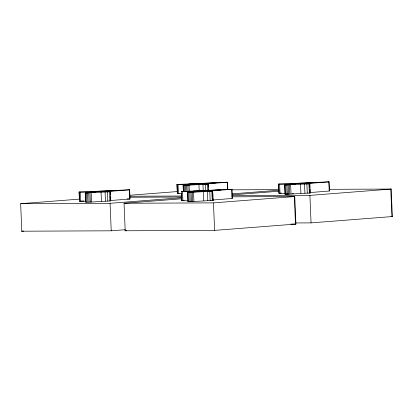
<?xml version="1.0" encoding="UTF-8"?>
<svg xmlns="http://www.w3.org/2000/svg" width="413" height="413" viewBox="0 0 413 413"><rect width="100%" height="100%" fill="white"/><g stroke="black" fill="none" stroke-linecap="round" stroke-linejoin="round"><path stroke-width="0.62" d="M85.284 201.281L79.456 201.239L79.069 192.071L129.636 189.794L130.018 198.963L110.426 200.542M79.456 201.239L84.009 200.93M181.978 193.692L177.332 193.651L176.945 184.482L227.511 182.205L227.816 189.541M187.631 200.759L181.803 200.718L181.415 191.549L231.982 189.278L232.364 198.446L212.767 200.026M177.332 193.651L179.103 193.485M181.803 200.718L184.146 200.522M284.738 193.325L278.904 193.279L278.522 184.11L329.089 181.839L329.471 191.007L309.874 192.587M278.904 193.279L281.253 193.083M79.069 192.071L96.126 192.081L85.217 192.974L85.605 202.143L89.115 202.153L110.741 200.924L110.354 191.756L106.239 191.668L129.636 189.794M208.488 190.285L208.229 184.172L204.115 184.084L227.511 182.205M181.415 191.549L198.472 191.565L187.564 192.458L187.951 201.627L191.462 201.637L213.087 200.408L212.7 191.24L208.586 191.152L231.982 189.278M278.522 184.11L295.579 184.126L284.671 185.019L285.058 194.187L288.568 194.198L310.189 192.969L309.807 183.8L305.687 183.713L329.089 181.839M183.351 191.503L183.093 185.391L194.002 184.497L176.945 184.482M187.951 201.627L191.1 201.332M285.058 194.187L288.207 193.893M85.217 192.974L110.354 191.756M183.093 185.391L208.229 184.172M187.564 192.458L212.7 191.24M284.671 185.019L309.807 183.8M292.342 193.578L293.55 193.485M23.722 231.053L21.801 231.203L20.65 203.697L79.544 199.112M129.228 195.303L177.234 191.57M20.65 203.697L110.07 203.304L181.947 197.713M232.152 193.862L279.002 190.223M126.476 230.676L125.196 230.774L124.045 203.268L181.658 198.787M232.003 194.874L278.734 191.24M124.045 203.268L213.464 202.881L294.763 196.557L295.92 224.063L214.621 230.387L124.772 230.774M232.06 195.721L309.9 195.38L391.199 189.056L392.35 216.562L311.051 222.886L295.61 222.953M21.373 231.203L111.226 230.81L125.34 229.711M127.018 198.937L130.018 198.963M329.44 189.324L391.199 189.056M231.817 189.83L278.78 189.624M129.93 196.242L182.04 196.015M129.61 197.249L181.72 197.022M231.719 196.831L294.763 196.557M391.065 216.567L392.35 216.562M290.773 224.083L295.92 224.063M309.11 192.876L310.189 192.969M212.003 200.315L213.087 200.408M110.741 200.924L110.483 196.588M390.76 189.092L391.911 216.593M328.825 181.901L329.207 191.069M309.729 183.744L309.884 187.409M309.962 189.242L310.117 192.912M309.9 195.38L311.051 222.886M308.95 183.888L309.337 193.057M306.89 184.012L307.272 193.181M304.536 184.09L304.923 193.258M300.514 184.115L300.896 193.284M294.33 196.588L295.481 224.094M290.638 184.885L291.026 194.053M289.405 184.967L289.792 194.136M288.186 185.029L288.568 194.198M286.978 185.07L287.36 194.239M285.781 185.086L286.168 194.255M284.81 185.076L285.197 194.244M279.632 184.157L280.014 193.325M278.62 184.074L278.976 192.628M231.719 189.34L232.101 198.508M227.248 182.267L227.553 189.603M213.464 202.881L214.621 230.387M212.628 191.183L212.855 196.681M212.907 197.904L213.01 200.346M211.843 191.327L212.23 200.496M209.783 191.451L210.165 200.62M208.157 184.11L208.281 187.166M208.358 188.999L208.41 190.223M207.372 184.26L207.631 190.372M207.434 191.529L207.816 200.697M205.313 184.384L205.566 190.496M203.408 191.555L203.79 200.723M202.964 184.456L203.217 190.569M198.937 184.487L199.216 191.209M193.532 192.324L193.919 201.492M192.298 192.406L192.685 201.575M191.08 192.468L191.462 201.637M189.872 192.51L190.254 201.678M189.061 185.251L189.319 191.364M188.674 192.525L189.061 201.694M187.827 185.339L188.085 191.451M187.703 192.51L188.091 201.678M186.609 185.401L186.862 191.513M185.401 185.437L185.654 191.549M184.203 185.458L184.461 191.57M183.233 185.442L183.491 191.555M182.525 191.596L182.907 200.764M181.591 193.346L181.896 200.682M178.055 184.528L178.437 193.697M177.043 184.441L177.373 192.386M129.372 189.856L129.754 199.025M110.281 191.699L110.405 194.755M110.07 203.304L111.226 230.81M109.502 191.849L109.884 201.012M107.437 191.973L107.819 201.141M105.088 192.045L105.47 201.214M101.061 192.071L101.443 201.239M91.185 192.84L91.572 202.009M89.951 192.923L90.339 202.091M88.733 192.985L89.115 202.153M87.525 193.026L87.907 202.194M86.327 193.041L86.715 202.21M85.362 193.031L85.744 202.2M80.179 192.112L80.561 201.281M79.167 192.03L79.497 199.975M118.567 190.336L101.278 191.684L90.653 191.709L118.567 190.336M216.443 182.752L199.154 184.095L188.529 184.121L216.443 182.752M220.914 189.82L203.624 191.167L193 191.193L220.914 189.82M318.02 182.381L300.731 183.728L290.102 183.754L318.02 182.381"/></g></svg>
